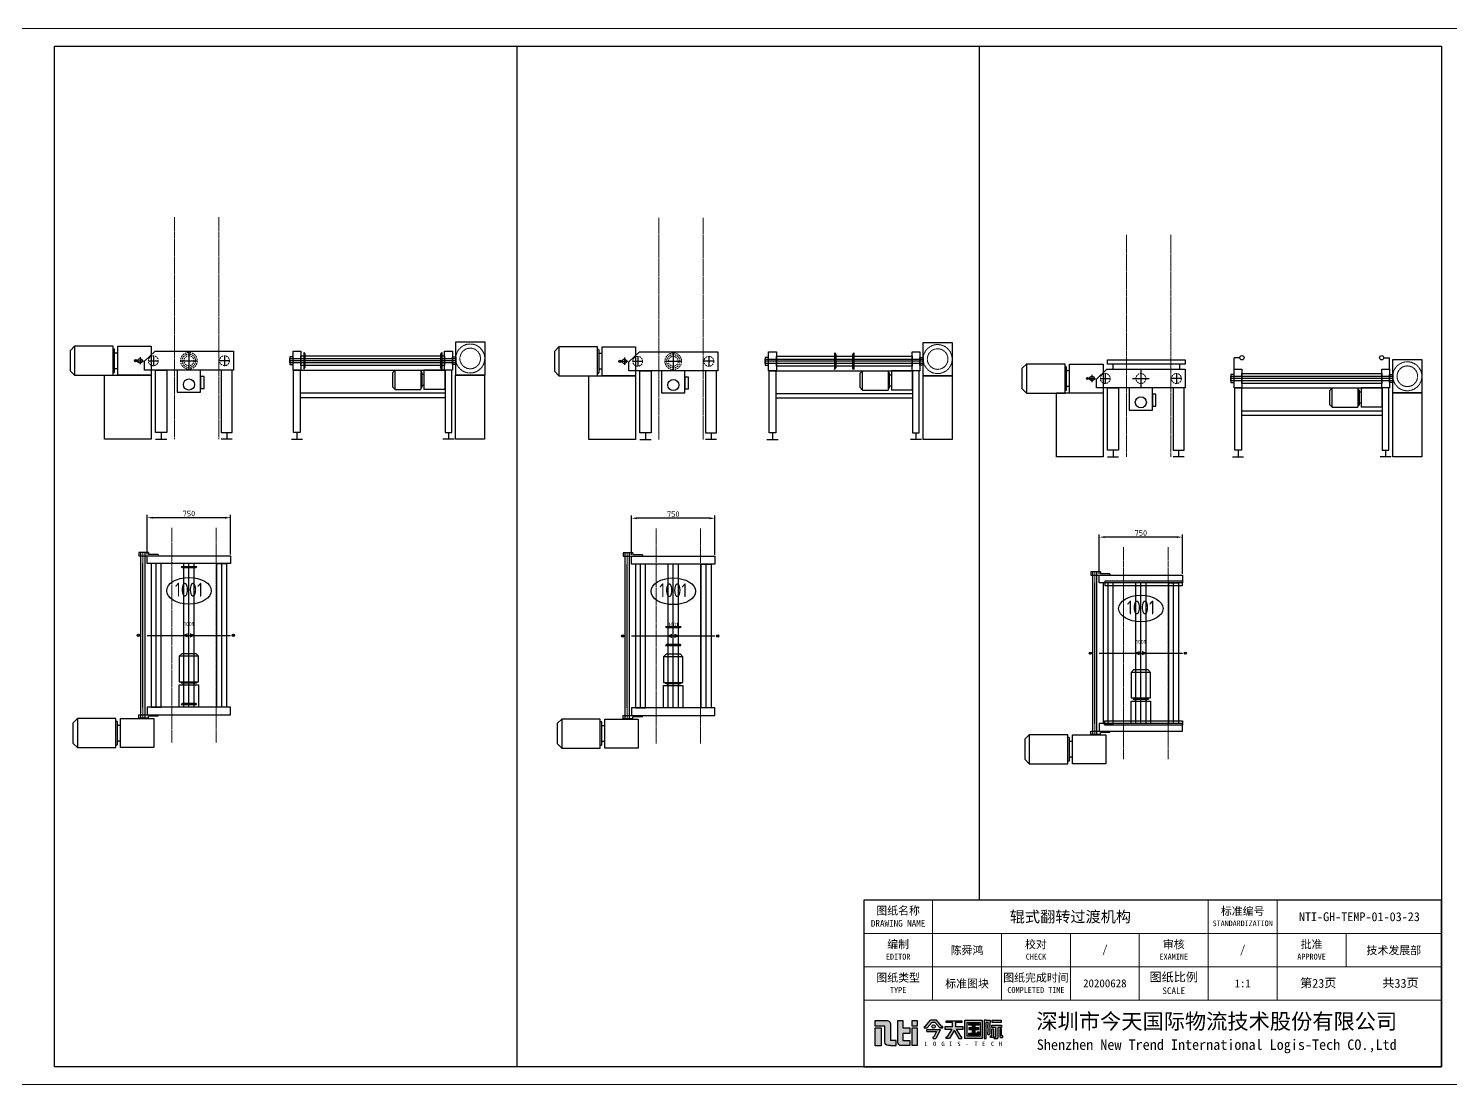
# Model space of a CAD drawing. Header units: millimetres. Extents: x 13310 to 204601, y -25828 to 2684.
# Drawn here: x 124526 to 137321, y -16324 to -6820 of the extents above; entities that cross this region are included whole.
import ezdxf
from ezdxf.enums import TextEntityAlignment as Align

# ---------------------------------------------------------------- set-up
doc = ezdxf.new("R2010")
doc.units = ezdxf.units.MM
for name, pattern in [('CENTER', [2, 1.25, -0.25, 0.25, -0.25]), ('DASHED', [0.75, 0.5, -0.25]), ('DASHED2', [9.525, 6.35, -3.175])]:
    doc.linetypes.add(name, pattern=pattern)
for name, color, linetype, lineweight in [('NTI-中心线层', 1, 'CENTER', 5), ('NTI-标注层', 3, 'Continuous', 9), ('NTI-细实线', 7, 'Continuous', 9), ('NTI-虚线层', 5, 'DASHED2', 9)]:
    doc.layers.add(name, color=color, linetype=linetype, lineweight=lineweight)
for name, color, linetype in [('NTI-功率', 6, 'Continuous'), ('NTI-粗实线', 7, 'Continuous'), ('NTI-编号层', 6, 'Continuous')]:
    doc.layers.add(name, color=color, linetype=linetype)
doc.layers.add('NTI-输送设备', color=7, linetype='Continuous', plot=False)
doc.styles.add('NTI标准图块应用文字样式', font='gbenor.shx', dxfattribs={"height": 3.5})
doc.styles.get("Standard").update_dxf_attribs({"font": 'gbenor.shx'})
doc.styles.add('标题栏', font='')
doc.styles.get('标题栏').set_extended_font_data('SimSun')
doc.dimstyles.new('ISO-25', dxfattribs={"dimtxt": 2.5, "dimasz": 2.5, "dimexe": 1.25, "dimexo": 0.625, "dimtad": 1, "dimtxsty": 'Standard', "dimcen": 2.5, "dimadec": 0, "dimazin": 0, "dimtfac": 1, "dimtmove": 0, "dimatfit": 3, "dimfxl": 1, "dimarcsym": 0})

# ---------------------------------------------------------------- blocks, each defined once
blk = doc.blocks.new('电机')
at = {"layer": 'NTI-输送设备', "color": 2}
blk.add_lwpolyline([(87, -200.5), (87, 0), (-87, 0), (-87, -200.5)], close=True, dxfattribs=at)
blk.add_lwpolyline([(-87, -459.1), (-61.8, -484.3), (61.8, -484.3), (87, -459.1), (-87, -459.1), (-87, -228.34), (87, -228.34), (87, -459.1)], dxfattribs=at)
for points in [[(-70.2, -228.34), (-70.2, -222.34, -0.4142136), (-66.6, -218.74), (66.6, -218.74, -0.4142136), (70.2, -222.34), (70.2, -228.34)], [(-48, -200.74), (-48, -215.14, -0.4142136), (-51.6, -218.74)], [(51.6, -218.74, -0.4142136), (48, -215.14), (48, -200.74)]]:
    blk.add_lwpolyline(points, format="xyb", dxfattribs=at)
blk = doc.blocks.new('*U195')
at = {"layer": 'NTI-虚线层'}
for p, q in [((-130, 0), (-130, 2000)), ((270, 0), (270, 2000))]:
    blk.add_line(p, q, dxfattribs=at)
at = {"layer": 'NTI-输送设备', "color": 1, "ltscale": 20}
for p, q in [((0, 780), (0, 631)), ((-472, 705), (-408, 705)), ((-440, 738), (-440, 673)), ((-364, 705), (-276, 705)), ((-320, 750), (-320, 661)), ((-75, 705), (75, 705)), ((364, 705), (276, 705)), ((320, 750), (320, 661))]:
    blk.add_line(p, q, dxfattribs=at)
at = {"layer": 'NTI-输送设备', "color": 5}
for p, q in [((-487, 698), (-473, 713)), ((-487, 713), (-473, 698))]:
    blk.add_line(p, q, dxfattribs=at)
at = {"layer": 'NTI-输送设备'}
for p, q in [((-300, 0), (-200, 0)), ((-250, 60), (-250, 0)), ((390, 0), (290, 0)), ((340, 60), (340, 0))]:
    blk.add_line(p, q, dxfattribs=at)
for points in [[(-400, 700), (-305, 790), (400, 790), (400, 620), (-400, 620)], [(-760, 575), (-340, 575), (-340, 0), (-760, 0)], [(-300, 620), (-200, 620), (-200, 60), (-300, 60)], [(390, 620), (290, 620), (290, 60), (390, 60)]]:
    blk.add_lwpolyline(points, close=True, dxfattribs=at)
at = {"layer": 'NTI-输送设备', "color": 2}
for points in [[(105, 620), (-105, 620), (-105, 421), (105, 421)], [(105, 456), (136, 456), (136, 563), (105, 563)]]:
    blk.add_lwpolyline(points, close=True, dxfattribs=at)
at = {"layer": 'NTI-输送设备', "linetype": 'DASHED', "lineweight": 9, "ltscale": 30}
for centre, radius in [((0, 705), 75), ((-320, 705), 44.5), ((0, 705), 60), ((0, 705), 44.5), ((320, 705), 44.5)]:
    blk.add_circle(centre, radius, dxfattribs=at)
at = {"layer": 'NTI-输送设备', "color": 5}
blk.add_circle((-480, 705), 10, dxfattribs=at)
at = {"layer": 'NTI-输送设备'}
blk.add_circle((-440, 705), 20, dxfattribs=at)
at = {"layer": 'NTI-输送设备', "color": 2}
blk.add_circle((0, 491), 50, dxfattribs=at)
at = {"layer": 'NTI-输送设备', "xscale": -1.5, "yscale": 1.5, "zscale": 1.5, "rotation": 270}
blk.add_blockref('电机', (-340, 705), dxfattribs=at)
blk = doc.blocks.new('*U197')
for points in [[(-716.5, 740.5), (-746.5, 740.5), (-746.5, 670.5), (-716.5, 670.5)], [(-746.5, 685.5), (-746.5, 725.5), (746.5, 725.5), (746.5, 685.5)], [(716.5, 740.5), (746.5, 740.5), (746.5, 670.5), (716.5, 670.5)], [(745.5, 575), (1006.5, 575), (1006.5, 0), (745.5, 0)]]:
    blk.add_lwpolyline(points, close=True)
at = {"layer": 'NTI-虚线层', "color": 2}
for radius in [130.5, 92.7]:
    blk.add_circle((877, 725.375), radius, dxfattribs=at)
at = {"layer": 'NTI-输送设备'}
for p, q in [((-621, 780.5), (-621, 630.5)), ((-621, 780.5), (-610, 765.5)), ((621, 780.5), (610, 765.5)), ((621, 780.5), (621, 630.5)), ((-621, 630.5), (-610, 645.5)), ((-610, 765.5), (-610, 645.5)), ((610, 765.5), (610, 645.5)), ((621, 630.5), (610, 645.5)), ((-651.5, 620.5), (651.5, 620.5)), ((-651.5, 415), (651.5, 415)), ((-651.5, 375), (651.5, 375)), ((-731.5, 0), (-631.5, 0)), ((-681.5, 60), (-681.5, 0)), ((731.5, 0), (631.5, 0)), ((681.5, 60), (681.5, 0))]:
    blk.add_line(p, q, dxfattribs=at)
at = {"layer": 'NTI-输送设备', "color": 1}
blk.add_line((746.5, 705.5), (-746.5, 705.5), dxfattribs=at)
at = {"layer": 'NTI-输送设备', "color": 2}
for p, q in [((201.9, 620.5), (176.7, 595.3)), ((176.7, 595.3), (176.7, 471.7)), ((201.9, 446.5), (201.9, 620.5)), ((201.9, 620.5), (432.66, 620.5)), ((432.66, 620.5), (432.66, 446.5)), ((438.66, 603.7), (432.66, 603.7)), ((442.26, 600.1), (442.26, 466.9)), ((460.26, 581.5), (445.86, 581.5)), ((460.5, 620.5), (460.5, 446.5)), ((651.5, 620.5), (460.5, 620.5)), ((651.5, 446.5), (651.5, 620.5)), ((176.7, 471.7), (201.9, 446.5)), ((201.9, 446.5), (432.66, 446.5)), ((432.66, 463.3), (438.66, 463.3)), ((445.86, 485.5), (460.26, 485.5)), ((651.5, 446.5), (460.5, 446.5))]:
    blk.add_line(p, q, dxfattribs=at)
at = {"layer": 'NTI-输送设备'}
for points in [[(-646.5, 790.5), (-646.5, 620.5), (-716.5, 620.5), (-716.5, 790.5)], [(716.5, 790.5), (716.5, 620.5), (646.5, 620.5), (646.5, 790.5)], [(-711.5, 620.5), (-651.5, 620.5), (-651.5, 60), (-711.5, 60)], [(711.5, 620.5), (651.5, 620.5), (651.5, 60), (711.5, 60)]]:
    blk.add_lwpolyline(points, close=True, dxfattribs=at)
at = {"layer": 'NTI-输送设备', "color": 2}
blk.add_lwpolyline([(1007.5, 875.75), (1007.5, 575), (746.5, 575), (746.5, 875.75)], close=True, dxfattribs=at)
at = {"layer": 'NTI-输送设备'}
for points in [[(-621, 661), (-646.5, 661), (-646.5, 750), (-621, 750)], [(-610, 750), (610, 750)], [(610, 661), (-610, 661)], [(621, 750), (646.5, 750), (646.5, 661), (621, 661)]]:
    blk.add_lwpolyline(points, dxfattribs=at)
at = {"layer": 'NTI-输送设备', "color": 2}
for centre, start, end in [((438.66, 600.1), 0, 90), ((445.86, 585.1), 180, 270), ((438.66, 466.9), 270, 0), ((445.86, 481.9), 90, 180)]:
    blk.add_arc(centre, 3.6, start, end, dxfattribs=at)
blk = doc.blocks.new('*U199')
at = {"layer": 'NTI-虚线层'}
for p, q in [((-130, 0), (-130, 2000)), ((270, 0), (270, 2000))]:
    blk.add_line(p, q, dxfattribs=at)
at = {"layer": 'NTI-输送设备', "color": 1, "ltscale": 20}
for p, q in [((0, 780), (0, 631)), ((-472, 705), (-408, 705)), ((-440, 738), (-440, 673)), ((-364, 705), (-276, 705)), ((-320, 750), (-320, 661)), ((-75, 705), (75, 705)), ((364, 705), (276, 705)), ((320, 750), (320, 661))]:
    blk.add_line(p, q, dxfattribs=at)
at = {"layer": 'NTI-输送设备', "color": 5}
for p, q in [((-487, 698), (-473, 713)), ((-487, 713), (-473, 698))]:
    blk.add_line(p, q, dxfattribs=at)
at = {"layer": 'NTI-输送设备'}
for p, q in [((-300, 0), (-200, 0)), ((-250, 60), (-250, 0)), ((390, 0), (290, 0)), ((340, 60), (340, 0))]:
    blk.add_line(p, q, dxfattribs=at)
for points in [[(-400, 700), (-305, 790), (400, 790), (400, 620), (-400, 620)], [(-760, 575), (-340, 575), (-340, 0), (-760, 0)], [(-300, 620), (-200, 620), (-200, 60), (-300, 60)], [(390, 620), (290, 620), (290, 60), (390, 60)]]:
    blk.add_lwpolyline(points, close=True, dxfattribs=at)
at = {"layer": 'NTI-输送设备', "color": 2}
for points in [[(105, 620), (-105, 620), (-105, 421), (105, 421)], [(105, 456), (136, 456), (136, 563), (105, 563)]]:
    blk.add_lwpolyline(points, close=True, dxfattribs=at)
at = {"layer": 'NTI-输送设备', "linetype": 'DASHED', "lineweight": 9, "ltscale": 30}
for centre, radius in [((0, 705), 75), ((-320, 705), 44.5), ((0, 705), 60), ((0, 705), 44.5), ((320, 705), 44.5)]:
    blk.add_circle(centre, radius, dxfattribs=at)
at = {"layer": 'NTI-输送设备', "color": 5}
blk.add_circle((-480, 705), 10, dxfattribs=at)
at = {"layer": 'NTI-输送设备'}
blk.add_circle((-440, 705), 20, dxfattribs=at)
at = {"layer": 'NTI-输送设备', "color": 2}
blk.add_circle((0, 491), 50, dxfattribs=at)
at = {"layer": 'NTI-输送设备', "xscale": -1.5, "yscale": 1.5, "zscale": 1.5, "rotation": 270}
blk.add_blockref('电机', (-340, 705), dxfattribs=at)
blk = doc.blocks.new('*U201')
for points in [[(-680, 740.5), (-710, 740.5), (-710, 670.5), (-680, 670.5)], [(-710, 685.5), (-710, 725.5), (710, 725.5), (710, 685.5)], [(680, 740.5), (710, 740.5), (710, 670.5), (680, 670.5)], [(709, 575), (970, 575), (970, 0), (709, 0)]]:
    blk.add_lwpolyline(points, close=True)
at = {"layer": 'NTI-虚线层', "color": 2}
for radius in [130.5, 92.7]:
    blk.add_circle((840.5, 725.375), radius, dxfattribs=at)
at = {"layer": 'NTI-输送设备'}
for p, q in [((-86, 780.5), (-86, 630.5)), ((-86, 780.5), (-75, 765.5)), ((86, 780.5), (75, 765.5)), ((86, 780.5), (86, 630.5)), ((-86, 630.5), (-75, 645.5)), ((-75, 765.5), (-75, 645.5)), ((75, 765.5), (75, 645.5)), ((86, 630.5), (75, 645.5)), ((-615, 620.5), (615, 620.5)), ((-615, 415), (615, 415)), ((-615, 375), (615, 375)), ((-695, 0), (-595, 0)), ((-645, 60), (-645, 0)), ((695, 0), (595, 0)), ((645, 60), (645, 0))]:
    blk.add_line(p, q, dxfattribs=at)
at = {"layer": 'NTI-输送设备', "color": 1}
blk.add_line((710, 705.5), (-710, 705.5), dxfattribs=at)
at = {"layer": 'NTI-输送设备', "color": 2}
for p, q in [((165.4, 620.5), (140.2, 595.3)), ((140.2, 595.3), (140.2, 471.7)), ((165.4, 446.5), (165.4, 620.5)), ((165.4, 620.5), (396.16, 620.5)), ((396.16, 620.5), (396.16, 446.5)), ((402.16, 603.7), (396.16, 603.7)), ((405.76, 600.1), (405.76, 466.9)), ((423.76, 581.5), (409.36, 581.5)), ((424, 620.5), (424, 446.5)), ((615, 620.5), (424, 620.5)), ((615, 446.5), (615, 620.5)), ((140.2, 471.7), (165.4, 446.5)), ((165.4, 446.5), (396.16, 446.5)), ((396.16, 463.3), (402.16, 463.3)), ((409.36, 485.5), (423.76, 485.5)), ((615, 446.5), (424, 446.5))]:
    blk.add_line(p, q, dxfattribs=at)
at = {"layer": 'NTI-输送设备'}
for points in [[(-610, 790.5), (-610, 620.5), (-680, 620.5), (-680, 790.5)], [(680, 790.5), (680, 620.5), (610, 620.5), (610, 790.5)], [(-675, 620.5), (-615, 620.5), (-615, 60), (-675, 60)], [(675, 620.5), (615, 620.5), (615, 60), (675, 60)]]:
    blk.add_lwpolyline(points, close=True, dxfattribs=at)
at = {"layer": 'NTI-输送设备', "color": 2}
blk.add_lwpolyline([(971, 875.75), (971, 575), (710, 575), (710, 875.75)], close=True, dxfattribs=at)
at = {"layer": 'NTI-输送设备'}
for points in [[(-86, 661), (-610, 661), (-610, 750), (-86, 750)], [(-75, 750), (75, 750)], [(75, 661), (-75, 661)], [(86, 750), (610, 750), (610, 661), (86, 661)]]:
    blk.add_lwpolyline(points, dxfattribs=at)
at = {"layer": 'NTI-输送设备', "color": 2}
for centre, start, end in [((402.16, 600.1), 0, 90), ((409.36, 585.1), 180, 270), ((402.16, 466.9), 270, 0), ((409.36, 481.9), 90, 180)]:
    blk.add_arc(centre, 3.6, start, end, dxfattribs=at)
blk = doc.blocks.new('图块标准图框标题栏')
h = blk.add_hatch(color=1)
h.dxf.hatch_style = 1
h.paths.add_polyline_path([(-126.08, 8.76), (-127.42, 8.76), (-127.42, 4.73), (-126.08, 4.73)])
h.paths.add_polyline_path([(-124, 9.62, 0.414214), (-124.75, 10.37), (-125.22, 10.37), (-127.41, 10.37), (-127.41, 9.11), (-125.22, 9.11), (-125.22, 5.54, 0.414214), (-124.47, 4.79), (-124, 4.79), (-122.69, 4.79), (-122.69, 5.9), (-124, 5.9)])
h.paths.add_polyline_path([(-121.17, 8.75), (-121.17, 10.37), (-122.3, 10.37), (-122.3, 5.5, 0.414214), (-121.55, 4.75), (-121.17, 4.75), (-119.6, 4.75), (-119.6, 5.89), (-121.17, 5.89), (-121.17, 7.51), (-119.6, 7.51), (-119.6, 8.75)])
h.paths.add_polyline_path([(-117.97, 8.75), (-119.09, 8.75), (-119.09, 4.75), (-117.97, 4.75)])
h.paths.add_polyline_path([(-117.97, 10.37), (-119.09, 10.37), (-119.09, 9.13), (-117.97, 9.13)])
h = blk.add_hatch(color=256)
h.dxf.hatch_style = 1
h.paths.add_polyline_path([(-113.64, 10.45), (-114.96, 10.45), (-116.14, 9.05), (-116.4, 9.05), (-116.4, 8.75), (-115.7, 8.75), (-114.6, 10.05), (-114, 10.05), (-112.9, 8.75), (-112.2, 8.75), (-112.2, 9.05), (-112.45, 9.05)])
h.paths.add_polyline_path([(-113.88, 9.05, 1), (-114.66, 9.05, 1)])
h.paths.add_polyline_path([(-112.8, 8.25), (-112.8, 8.35), (-115.8, 8.35), (-115.8, 7.95), (-113.6, 7.95), (-114.2, 6.75), (-114.4, 6.75), (-114.4, 6.35), (-113.75, 6.35)])
h.paths.add_polyline_path([(-107.63, 8.95), (-109.33, 8.95), (-109.33, 9.95), (-107.93, 9.95), (-107.93, 10.35), (-111.43, 10.35), (-111.43, 9.95), (-110.03, 9.95), (-110.03, 8.95), (-111.73, 8.95), (-111.73, 8.45), (-110.19, 8.45), (-111.19, 6.75), (-111.43, 6.75), (-111.43, 6.35), (-110.73, 6.35), (-109.68, 8.14), (-108.63, 6.35), (-107.93, 6.35), (-107.93, 6.75), (-108.16, 6.75), (-109.16, 8.45), (-107.63, 8.45)])
h.paths.add_polyline_path([(-103.33, 10.45), (-107.23, 10.45), (-107.23, 6.35), (-103.33, 6.35)])
h.paths.add_polyline_path([(-106.73, 9.95), (-103.83, 9.95), (-103.83, 6.85), (-106.73, 6.85)], flags=16)
h.paths.add_polyline_path([(-106.33, 8.75), (-105.53, 8.75), (-105.53, 9.35), (-106.33, 9.35), (-106.33, 9.65), (-104.13, 9.65), (-104.13, 9.35), (-105.03, 9.35), (-105.03, 8.75), (-104.13, 8.75), (-104.13, 8.35), (-105.03, 8.35), (-105.03, 7.55), (-104.43, 7.55), (-104.43, 7.85), (-104.13, 7.85), (-104.13, 7.55), (-104.13, 7.15), (-106.33, 7.15), (-106.33, 7.55), (-105.53, 7.55), (-105.53, 8.35), (-106.33, 8.35)], flags=0)
h.paths.add_polyline_path([(-101.57, 8.95), (-101.67, 9.05), (-101.67, 9.15), (-101.57, 9.25), (-101.57, 9.95), (-101.57, 10.45), (-102.47, 10.45), (-102.87, 10.45), (-102.87, 6.35), (-102.47, 6.35), (-102.47, 9.95), (-101.97, 9.95), (-101.97, 9.45), (-102.07, 9.45), (-102.07, 8.75), (-101.97, 8.65), (-101.97, 7.85), (-102.07, 7.75), (-102.07, 7.25), (-101.97, 7.25), (-101.82, 7.25, 0.414214), (-101.57, 7.5)])
h.paths.add_polyline_path([(-98.97, 9.35), (-101.17, 9.35), (-101.17, 8.85), (-100.37, 8.85), (-100.37, 6.65), (-100.67, 6.65), (-100.67, 6.35), (-100.37, 6.35), (-100.07, 6.35), (-100.02, 6.35, 0.414214), (-99.77, 6.6), (-99.77, 8.85), (-98.97, 8.85)])
h.paths.add_polyline_path([(-99.07, 10.45), (-101.07, 10.45), (-101.07, 9.95), (-99.07, 9.95)])
h.paths.add_polyline_path([(-100.77, 8.55), (-101.17, 8.55), (-101.17, 6.95), (-101.47, 6.95), (-101.47, 6.55), (-101.17, 6.55), (-101.02, 6.55, 0.414214), (-100.77, 6.8)])
h.paths.add_polyline_path([(-98.97, 8.55), (-99.37, 8.55), (-99.37, 6.8, 0.414214), (-99.12, 6.55), (-98.97, 6.55), (-98.67, 6.55), (-98.67, 6.95), (-98.97, 6.95)])
h = blk.add_hatch(color=256)
h.dxf.hatch_style = 1
h.paths.add_polyline_path([(-105.03, 8.75), (-105.03, 9.35), (-104.13, 9.35), (-104.13, 9.65), (-106.33, 9.65), (-106.33, 9.35), (-105.53, 9.35), (-105.53, 8.75), (-106.33, 8.75), (-106.33, 8.35), (-105.53, 8.35), (-105.53, 7.55), (-106.33, 7.55), (-106.33, 7.15), (-104.13, 7.15), (-104.13, 7.55), (-104.13, 7.85), (-104.43, 7.85), (-104.43, 7.55), (-105.03, 7.55), (-105.03, 8.35), (-104.13, 8.35), (-104.13, 8.75)])
for p, q in [((-116.14, 9.05), (-114.96, 10.45)), ((-115.7, 8.75), (-114.6, 10.05)), ((-113.64, 10.45), (-114.96, 10.45)), ((-114.6, 10.05), (-114, 10.05)), ((-114.6, 10.05), (-114, 10.05)), ((-114, 10.05), (-112.9, 8.75)), ((-112.9, 8.75), (-114, 10.05)), ((-112.45, 9.05), (-113.64, 10.45)), ((-116.4, 9.05), (-116.4, 8.75)), ((-116.4, 9.05), (-116.14, 9.05)), ((-116.4, 8.75), (-115.7, 8.75)), ((-115.8, 7.95), (-113.6, 7.95)), ((-114.4, 6.35), (-114.4, 6.75)), ((-114.4, 6.75), (-114.2, 6.75)), ((-113.6, 7.95), (-114.2, 6.75)), ((-112.8, 8.25), (-113.75, 6.35)), ((-112.9, 8.75), (-112.2, 8.75)), ((-112.2, 8.75), (-112.9, 8.75)), ((-112.2, 9.05), (-112.45, 9.05)), ((-112.2, 8.75), (-112.2, 9.05)), ((-111.43, 6.75), (-111.19, 6.75)), ((-111.43, 6.35), (-111.43, 6.75)), ((-110.19, 8.45), (-111.19, 6.75)), ((-109.68, 8.14), (-110.73, 6.35)), ((-109.68, 8.14), (-108.63, 6.35)), ((-109.16, 8.45), (-108.16, 6.75)), ((-107.93, 6.75), (-108.16, 6.75)), ((-107.93, 6.35), (-107.93, 6.75)), ((-102.07, 7.25), (-101.97, 7.25)), ((-101.57, 9.25), (-101.67, 9.15)), ((-101.67, 9.15), (-101.67, 9.05)), ((-101.57, 8.95), (-101.67, 9.05)), ((-110.73, 6.35), (-111.43, 6.35)), ((-108.63, 6.35), (-107.93, 6.35))]:
    blk.add_line(p, q)
at = {"color": 7, "linetype": 'Continuous'}
for p, q in [((-115.8, 7.95), (-115.8, 8.35)), ((-115.8, 8.35), (-112.8, 8.35)), ((-112.8, 8.35), (-112.8, 8.25)), ((-99.77, 6.6), (-99.77, 8.65))]:
    blk.add_line(p, q, dxfattribs=at)
at = {"color": 1}
for points in [[(-125.22, 9.11), (-127.41, 9.11), (-127.41, 10.37), (-125.22, 10.37)], [(-121.17, 8.75), (-119.6, 8.75), (-119.6, 7.51), (-121.17, 7.51)], [(-121.17, 7.51), (-121.17, 5.89)], [(-124, 4.79), (-122.69, 4.79), (-122.69, 5.9), (-124, 5.9)], [(-121.17, 5.89), (-119.6, 5.89), (-119.6, 4.75), (-121.17, 4.75)]]:
    blk.add_lwpolyline(points, dxfattribs=at)
for points in [[(-125.22, 10.37), (-124.75, 10.37, -0.414214), (-124, 9.62), (-124, 5.9)], [(-121.17, 4.75), (-121.55, 4.75, -0.414214), (-122.3, 5.5), (-122.3, 10.37), (-121.17, 10.37), (-121.17, 8.75)], [(-124, 4.79), (-124.47, 4.79, -0.414214), (-125.22, 5.54), (-125.22, 9.11)]]:
    blk.add_lwpolyline(points, format="xyb", dxfattribs=at)
for points in [[(-119.09, 10.37), (-117.97, 10.37), (-117.97, 9.13), (-119.09, 9.13)], [(-127.42, 8.76), (-126.08, 8.76), (-126.08, 4.73), (-127.42, 4.73)], [(-119.09, 8.75), (-117.97, 8.75), (-117.97, 4.75), (-119.09, 4.75)]]:
    blk.add_lwpolyline(points, close=True, dxfattribs=at)
for points in [[(-110.03, 9.95), (-111.43, 9.95), (-111.43, 10.35), (-107.93, 10.35), (-107.93, 9.95), (-109.33, 9.95)], [(-110.03, 8.95), (-110.03, 9.95)], [(-109.33, 9.95), (-109.33, 8.95)], [(-105.53, 9.35), (-106.33, 9.35), (-106.33, 9.65), (-104.13, 9.65), (-104.13, 9.35), (-105.03, 9.35)], [(-102.47, 10.45), (-102.87, 10.45), (-102.87, 6.35), (-102.47, 6.35), (-102.47, 9.95)], [(-102.47, 10.45), (-101.57, 10.45), (-101.57, 9.95)], [(-101.97, 9.95), (-102.47, 9.95)], [(-101.57, 9.25), (-101.57, 9.95)], [(-110.03, 8.95), (-111.73, 8.95), (-111.73, 8.45), (-110.19, 8.45)], [(-109.16, 8.45), (-107.63, 8.45), (-107.63, 8.95), (-109.33, 8.95)], [(-105.53, 8.75), (-106.33, 8.75), (-106.33, 8.35), (-105.53, 8.35)], [(-104.13, 7.55), (-104.13, 7.15), (-106.33, 7.15), (-106.33, 7.55), (-105.53, 7.55)], [(-105.53, 8.75), (-105.53, 9.35)], [(-105.53, 7.55), (-105.53, 8.35)], [(-105.03, 9.35), (-105.03, 8.75)], [(-105.03, 8.35), (-104.13, 8.35), (-104.13, 8.75), (-105.03, 8.75)], [(-105.03, 8.35), (-105.03, 7.55)], [(-105.03, 7.55), (-104.43, 7.55)], [(-104.43, 7.55), (-104.43, 7.85), (-104.13, 7.85), (-104.13, 7.55)], [(-101.17, 6.55), (-101.47, 6.55), (-101.47, 6.95), (-101.17, 6.95)], [(-100.37, 8.85), (-101.17, 8.85), (-101.17, 9.35), (-98.97, 9.35), (-98.97, 8.85), (-99.77, 8.85)], [(-100.37, 6.35), (-100.67, 6.35), (-100.67, 6.65), (-100.37, 6.65)], [(-100.37, 8.85), (-100.37, 6.65)], [(-98.97, 6.55), (-98.67, 6.55), (-98.67, 6.95), (-98.97, 6.95)]]:
    blk.add_lwpolyline(points)
for points in [[(-107.23, 10.45), (-103.33, 10.45), (-103.33, 6.35), (-107.23, 6.35)], [(-106.73, 9.95), (-103.83, 9.95), (-103.83, 6.85), (-106.73, 6.85)], [(-101.07, 10.45), (-99.07, 10.45), (-99.07, 9.95), (-101.07, 9.95)]]:
    blk.add_lwpolyline(points, close=True)
at = {"color": 7, "linetype": 'Continuous'}
for points in [[(-104.13, 9.55), (-104.13, 9.65), (-106.33, 9.65)], [(-102.07, 7.25), (-102.07, 7.75), (-101.97, 7.85), (-101.97, 8.65), (-102.07, 8.75), (-102.07, 9.45), (-101.97, 9.45), (-101.97, 9.95)], [(-100.67, 6.35), (-100.67, 6.55)], [(-114.4, 6.35), (-113.75, 6.35)], [(-100.67, 6.35), (-100.07, 6.35)], [(-100.02, 6.35), (-100.07, 6.35)]]:
    blk.add_lwpolyline(points, dxfattribs=at)
for points in [[(-101.97, 7.25), (-101.82, 7.25, 0.414214), (-101.57, 7.5), (-101.57, 8.95)], [(-101.17, 6.95), (-101.17, 8.55), (-100.77, 8.55), (-100.77, 6.8, -0.414214), (-101.02, 6.55), (-101.17, 6.55)], [(-100.37, 6.35), (-100.02, 6.35, 0.414214), (-99.77, 6.6), (-99.77, 8.85)], [(-98.97, 6.95), (-98.97, 8.55), (-99.37, 8.55), (-99.37, 6.8, 0.414214), (-99.12, 6.55), (-98.97, 6.55)]]:
    blk.add_lwpolyline(points, format="xyb")
blk.add_circle((-114.27, 9.05), 0.388, dxfattribs=at)
at = {"layer": 'NTI-粗实线'}
blk.add_lwpolyline([(-130, 0), (0, 0), (0, 37.5), (-130, 37.5)], close=True, dxfattribs=at)
at = {"layer": 'NTI-细实线'}
for p, q in [((-114.5, 37.5), (-114.5, 15)), ((-52.5, 22.5), (-52.5, 37.5)), ((-37, 22.5), (-37, 37.5)), ((0, 30), (-130, 30)), ((-99, 30), (-99, 15)), ((-83.5, 30), (-83.5, 15)), ((-68, 30), (-68, 15)), ((-21.5, 30), (-21.5, 22.5)), ((0, 22.5), (-130, 22.5)), ((-52.5, 22.5), (-52.5, 15)), ((-37, 22.5), (-37, 15)), ((0, 15), (-130, 15))]:
    blk.add_line(p, q, dxfattribs=at)
at = {"style": '标题栏'}
blk.add_attdef('图纸名称', text='', height=2.5, dxfattribs=at).set_placement((-83.5, 33.75), align=Align.MIDDLE_CENTER)
for tag, height, p in [('标准编号', 2, (-18.5, 33.75)), ('编制人员', 1.8, (-106.75, 26.25)), ('校对人员', 1.8, (-75.75, 26.25)), ('审核人员', 1.8, (-44.75, 26.25)), ('批准', 1.8, (-10.75, 26.25)), ('图纸类型', 1.8, (-106.75, 18.75)), ('图纸完成时间', 1.8, (-75.75, 18.75)), ('图纸比例', 1.8, (-44.75, 18.75)), ('N', 2, (-27.75, 18.75)), ('N', 2, (-9.25, 18.75))]:
    blk.add_attdef(tag, text='', height=height, dxfattribs=at).set_placement(p, align=Align.MIDDLE)
at = {"layer": 'NTI-细实线', "color": 7, "style": '标题栏'}
for s, p in [('L', (-116.36, 4.64)), ('O', (-114.42, 4.64)), ('G', (-112.54, 4.64)), ('I', (-110.82, 4.64)), ('S', (-108.97, 4.64)), ('-', (-107.13, 4.64)), ('T', (-105.13, 4.64)), ('E', (-103.36, 4.64)), ('C', (-101.38, 4.64)), ('H', (-99.62, 4.64))]:
    blk.add_text(s, height=1, dxfattribs=at).set_placement(p)
at = {"layer": 'NTI-细实线', "attachment_point": 5, "style": '标题栏'}
for s, insert, char_height, width in [('图纸名称\\P{\\H0.83333x;DRAWING NAME}', (-122.25, 33.75), 1.8, 15.1979), ('标准编号\\P{\\H0.7x;STANDARDIZATION}', (-44.75, 33.75), 1.8, 15.1979), ('编制\\P{\\H0.75x;EDITOR}', (-122.25, 26.25), 1.8, 14.4665), ('校对\\P{\\H0.75x;CHECK}', (-91.25, 26.25), 1.8, 14.4665), ('审核\\P{\\H0.75x;EXAMINE}', (-60.25, 26.25), 1.8, 14.4665), ('批准\\P{\\H0.75x;APPROVE}', (-29.25, 26.25), 1.8, 14.4665), ('图纸类型\\P{\\H0.75x;TYPE}', (-122.25, 18.75), 1.8, 14.4665), ('图纸完成时间\\P{\\H0.75x;COMPLETED TIME}', (-91.25, 18.75), 1.8, 17.2878), ('图纸比例\\P{\\H0.75x;SCALE}', (-60.25, 18.75), 2, 14.4665), ('第  页', (-27.75, 18.75), 2, 24.25), ('共  页', (-9.25, 18.75), 2, 24.25), ('深圳市今天国际物流技术股份有限公司\\P{\\H0.66667x;Shenzhen New Trend International Logis-Tech CO.,Ltd}', (-50.58, 7.5), 3.5, 116.0664)]:
    blk.add_mtext(s, dxfattribs=dict(at, insert=insert, char_height=char_height, width=width))
blk = doc.blocks.new('*U204')
at = {"layer": 'NTI-虚线层'}
for p, q in [((-130, 0), (-130, 2000)), ((270, 0), (270, 2000))]:
    blk.add_line(p, q, dxfattribs=at)
at = {"layer": 'NTI-输送设备'}
for p, q in [((-250, 790), (-250, 835)), ((350, 790), (350, 835)), ((-300, 0), (-200, 0)), ((-250, 60), (-250, 0)), ((390, 0), (290, 0)), ((340, 60), (340, 0))]:
    blk.add_line(p, q, dxfattribs=at)
at = {"layer": 'NTI-输送设备', "color": 1, "ltscale": 20}
for p, q in [((0, 780), (0, 631)), ((-472, 705), (-408, 705)), ((-440, 738), (-440, 673)), ((-364, 705), (-276, 705)), ((-320, 750), (-320, 661)), ((-75, 705), (75, 705)), ((364, 705), (276, 705)), ((320, 750), (320, 661))]:
    blk.add_line(p, q, dxfattribs=at)
at = {"layer": 'NTI-输送设备', "color": 5}
for p, q in [((-487, 698), (-473, 713)), ((-487, 713), (-473, 698))]:
    blk.add_line(p, q, dxfattribs=at)
at = {"layer": 'NTI-输送设备'}
for points in [[(-400, 700), (-305, 790), (400, 790), (400, 620), (-400, 620)], [(-300, 835), (-300, 873), (400, 873), (400, 835)], [(-760, 575), (-340, 575), (-340, 0), (-760, 0)], [(-300, 620), (-200, 620), (-200, 60), (-300, 60)], [(390, 620), (290, 620), (290, 60), (390, 60)]]:
    blk.add_lwpolyline(points, close=True, dxfattribs=at)
at = {"layer": 'NTI-输送设备', "color": 2}
for points in [[(105, 620), (-105, 620), (-105, 421), (105, 421)], [(105, 456), (136, 456), (136, 563), (105, 563)]]:
    blk.add_lwpolyline(points, close=True, dxfattribs=at)
at = {"layer": 'NTI-输送设备', "color": 5}
blk.add_circle((-480, 705), 10, dxfattribs=at)
at = {"layer": 'NTI-输送设备'}
blk.add_circle((-440, 705), 20, dxfattribs=at)
at = {"layer": 'NTI-输送设备', "linetype": 'DASHED', "lineweight": 9, "ltscale": 30}
for centre in [(-320, 705), (0, 705), (320, 705)]:
    blk.add_circle(centre, 44.5, dxfattribs=at)
at = {"layer": 'NTI-输送设备', "color": 2}
blk.add_circle((0, 491), 50, dxfattribs=at)
at = {"layer": 'NTI-输送设备', "xscale": -1.5, "yscale": 1.5, "zscale": 1.5, "rotation": 270}
blk.add_blockref('电机', (-340, 705), dxfattribs=at)
blk = doc.blocks.new('*U205')
for points in [[(-699, 740.5), (-729, 740.5), (-729, 670.5), (-699, 670.5)], [(-729, 685.5), (-729, 725.5), (729, 725.5), (729, 685.5)], [(699, 740.5), (729, 740.5), (729, 670.5), (699, 670.5)], [(728, 575), (989, 575), (989, 0), (728, 0)]]:
    blk.add_lwpolyline(points, close=True)
at = {"layer": 'NTI-虚线层', "color": 2}
for radius in [130.5, 92.7]:
    blk.add_circle((859.5, 725.375), radius, dxfattribs=at)
at = {"layer": 'NTI-输送设备'}
for p, q in [((-648, 892), (-699, 892)), ((-699, 790.5), (-699, 892)), ((648, 892), (699, 892)), ((699, 790.5), (699, 892)), ((-634, 620.5), (634, 620.5)), ((-634, 415), (634, 415)), ((-634, 375), (634, 375)), ((-714, 0), (-614, 0)), ((-664, 60), (-664, 0)), ((714, 0), (614, 0)), ((664, 60), (664, 0))]:
    blk.add_line(p, q, dxfattribs=at)
at = {"layer": 'NTI-输送设备', "color": 1}
blk.add_line((729, 705.5), (-729, 705.5), dxfattribs=at)
at = {"layer": 'NTI-输送设备', "color": 2}
for p, q in [((184.4, 620.5), (159.2, 595.3)), ((159.2, 595.3), (159.2, 471.7)), ((184.4, 446.5), (184.4, 620.5)), ((184.4, 620.5), (415.16, 620.5)), ((415.16, 620.5), (415.16, 446.5)), ((421.16, 603.7), (415.16, 603.7)), ((424.76, 600.1), (424.76, 466.9)), ((442.76, 581.5), (428.36, 581.5)), ((443, 620.5), (443, 446.5)), ((634, 620.5), (443, 620.5)), ((634, 446.5), (634, 620.5)), ((159.2, 471.7), (184.4, 446.5)), ((184.4, 446.5), (415.16, 446.5)), ((415.16, 463.3), (421.16, 463.3)), ((428.36, 485.5), (442.76, 485.5)), ((634, 446.5), (443, 446.5))]:
    blk.add_line(p, q, dxfattribs=at)
at = {"layer": 'NTI-输送设备'}
for points in [[(-629, 790.5), (-629, 620.5), (-699, 620.5), (-699, 790.5)], [(699, 790.5), (699, 620.5), (629, 620.5), (629, 790.5)], [(-694, 620.5), (-634, 620.5), (-634, 60), (-694, 60)], [(694, 620.5), (634, 620.5), (634, 60), (694, 60)]]:
    blk.add_lwpolyline(points, close=True, dxfattribs=at)
at = {"layer": 'NTI-输送设备', "color": 2}
blk.add_lwpolyline([(990, 875.75), (990, 575), (729, 575), (729, 875.75)], close=True, dxfattribs=at)
at = {"layer": 'NTI-输送设备'}
for points in [[(0, 661), (-629, 661), (-629, 750), (0, 750)], [(0, 750), (629, 750), (629, 661), (0, 661)]]:
    blk.add_lwpolyline(points, dxfattribs=at)
for centre in [(-629, 892), (629, 892)]:
    blk.add_circle(centre, 19, dxfattribs=at)
at = {"layer": 'NTI-输送设备', "color": 2}
for centre, start, end in [((421.16, 600.1), 0, 90), ((428.36, 585.1), 180, 270), ((421.16, 466.9), 270, 0), ((428.36, 481.9), 90, 180)]:
    blk.add_arc(centre, 3.6, start, end, dxfattribs=at)
blk = doc.blocks.new('NTI-物流方向示意')
at = {"layer": 'NTI-标注层'}
blk.add_lwpolyline([(0, 0, 0, 80, 0), (-100, 0, 50, 50, 0)], format="xyseb", dxfattribs=at)
blk = doc.blocks.new('方向')
blk.add_blockref('NTI-物流方向示意', (100, 0))
blk = doc.blocks.new('*D354')
at = {"layer": 'Defpoints', "color": 0, "lineweight": -3, "transparency": 16777216}
for p in [(80, 1059), (80, 716), (830, 716)]:
    blk.add_point(p, dxfattribs=at)
at = {"layer": 'NTI-标注层', "color": 0, "lineweight": -2, "transparency": 16777216}
for p, q in [((80, 729), (80, 1084)), ((780, 1059), (130, 1059)), ((830, 729), (830, 1084))]:
    blk.add_line(p, q, dxfattribs=at)
at = {"layer": 'NTI-标注层', "color": 0, "lineweight": -3, "transparency": 16777216}
for points in [[(130, 1067), (130, 1050), (80, 1059)], [(780, 1067), (780, 1050), (830, 1059)]]:
    blk.add_solid(points, dxfattribs=at)
at = {"layer": 'NTI-标注层', "color": 0, "transparency": 16777216, "insert": (455, 1096), "char_height": 50, "attachment_point": 5}
blk.add_mtext('750', dxfattribs=at)
blk = doc.blocks.new('*D379')
at = {"layer": 'Defpoints', "color": 0, "lineweight": -3, "transparency": 16777216}
for p in [(80, 1059), (80, 716), (830, 716)]:
    blk.add_point(p, dxfattribs=at)
at = {"layer": 'NTI-标注层', "color": 0, "lineweight": -2, "transparency": 16777216}
for p, q in [((80, 729), (80, 1084)), ((780, 1059), (130, 1059)), ((830, 729), (830, 1084))]:
    blk.add_line(p, q, dxfattribs=at)
at = {"layer": 'NTI-标注层', "color": 0, "lineweight": -3, "transparency": 16777216}
for points in [[(130, 1067), (130, 1050), (80, 1059)], [(780, 1067), (780, 1050), (830, 1059)]]:
    blk.add_solid(points, dxfattribs=at)
at = {"layer": 'NTI-标注层', "color": 0, "transparency": 16777216, "insert": (455, 1096), "char_height": 50, "attachment_point": 5}
blk.add_mtext('750', dxfattribs=at)
blk = doc.blocks.new('*D356')
at = {"layer": 'Defpoints', "color": 0, "lineweight": -3, "transparency": 16777216}
for p in [(80, 1044), (80, 702), (830, 702)]:
    blk.add_point(p, dxfattribs=at)
at = {"layer": 'NTI-标注层', "color": 0, "lineweight": -2, "transparency": 16777216}
for p, q in [((80, 714), (80, 1069)), ((780, 1044), (130, 1044)), ((830, 714), (830, 1069))]:
    blk.add_line(p, q, dxfattribs=at)
at = {"layer": 'NTI-标注层', "color": 0, "lineweight": -3, "transparency": 16777216}
for points in [[(130, 1052), (130, 1036), (80, 1044)], [(780, 1052), (780, 1036), (830, 1044)]]:
    blk.add_solid(points, dxfattribs=at)
at = {"layer": 'NTI-标注层', "color": 0, "transparency": 16777216, "insert": (455, 1082), "char_height": 50, "attachment_point": 5}
blk.add_mtext('750', dxfattribs=at)
blk = doc.blocks.new('*U353')
at = {"layer": 'NTI-中心线层'}
for p, q in [((40, 712.545), (40, 748.846)), ((40, 748.846), (40, -748.846))]:
    blk.add_line(p, q, dxfattribs=at)
at = {"layer": 'NTI-编号层'}
blk.add_ellipse((455, 401.292), major_axis=(200, 0), ratio=0.6, dxfattribs=at)
at = {"layer": 'NTI-虚线层'}
for p, q in [((300, 967.387), (300, -967.387)), ((700, 967.387), (700, -967.387)), ((20, 716.504), (20, 746.498)), ((60, 716.504), (60, 746.498)), ((20, -716.504), (20, -746.498)), ((60, -716.504), (60, -746.498))]:
    blk.add_line(p, q, dxfattribs=at)
at = {"layer": 'NTI-输送设备'}
for p, q in [((92, 746.498), (5, 746.498)), ((92, 746.498), (5, 746.498)), ((80, 646.5), (80, 716.5)), ((80, 716.5), (830, 716.5)), ((830, 646.5), (80, 646.5)), ((92, 746.498), (92, 728.498)), ((176.999, 728.498), (92, 728.498)), ((176.999, 728.498), (176.999, 716.496)), ((830, 716.5), (830, 646.5)), ((385.086, 621), (524.914, 621)), ((385.086, 621), (397.164, 610)), ((397.164, 610), (513.647, 610)), ((513.647, 610), (524.914, 621)), ((385.363, -621), (397.155, -610)), ((385.363, -621), (524.637, -621)), ((397.155, -610), (513.637, -610)), ((513.637, -610), (524.637, -621)), ((92, -746.498), (5, -746.498)), ((92, -746.498), (5, -746.498)), ((830, -646.5), (80, -646.5)), ((80, -646.5), (80, -716.5)), ((80, -716.5), (830, -716.5)), ((92, -746.498), (92, -728.498)), ((176.999, -728.498), (92, -728.498)), ((176.999, -728.498), (176.999, -716.496)), ((830, -716.5), (830, -646.5))]:
    blk.add_line(p, q, dxfattribs=at)
at = {"layer": 'NTI-输送设备', "color": 1}
for p, q in [((40, -646.5), (40, 646.5)), ((160, -646.5), (160, 646.5)), ((455, -646.5), (455, 646.5)), ((750, -646.5), (750, 646.5)), ((80, 0), (830, 0))]:
    blk.add_line(p, q, dxfattribs=at)
at = {"layer": 'NTI-输送设备', "color": 5}
for p, q in [((-7.071, 7.071), (7.071, -7.071)), ((-7.071, -7.071), (7.071, 7.071)), ((847.929, 7.071), (862.071, -7.071)), ((847.929, -7.071), (862.071, 7.071))]:
    blk.add_line(p, q, dxfattribs=at)
at = {"layer": 'NTI-输送设备'}
for points in [[(5, 746.498), (5, 716.501), (176.999, 716.496)], [(410.5, -646.5), (410.5, 646.5)], [(499.5, 646.5), (499.5, -646.5)], [(5, -746.498), (5, -716.501), (176.999, -716.496)]]:
    blk.add_lwpolyline(points, dxfattribs=at)
for points in [[(20, -746.498), (60, -746.498), (60, 746.498), (20, 746.498)], [(115.5, 646.5), (115.5, -646.5), (204.5, -646.5), (204.5, 646.5)], [(794.5, 646.5), (794.5, -646.5), (705.5, -646.5), (705.5, 646.5)]]:
    blk.add_lwpolyline(points, close=True, dxfattribs=at)
at = {"layer": 'NTI-输送设备', "color": 5}
for centre in [(0, 0), (855, 0)]:
    blk.add_circle(centre, 10, dxfattribs=at)
at = {"layer": 'NTI-输送设备', "yscale": 0.5, "zscale": 0.5}
for p, xscale in [((445, 0), -0.5), ((465, 0), 0.5)]:
    blk.add_blockref('方向', p, dxfattribs=dict(at, xscale=xscale))
at = {"layer": 'NTI-输送设备', "xscale": -1, "rotation": 180}
blk.add_blockref('电机', (455, -646.5), dxfattribs=at)
at = {"layer": 'NTI-输送设备', "xscale": -1.5, "yscale": 1.5, "zscale": 1.5, "rotation": 270}
blk.add_blockref('电机', (140, -879.346), dxfattribs=at)
at = {"layer": 'NTI-功率', "style": 'NTI标准图块应用文字样式'}
blk.add_attdef('005电机功率(KW)', text='', height=35, dxfattribs=at).set_placement((455, 102.11), align=Align.MIDDLE)
at = {"layer": 'NTI-标注层', "style": 'NTI标准图块应用文字样式'}
for tag, flags, p in [('004输送速度(m/min)', 1, (455, 157.527)), ('003输送高度(mm)', 1, (455, 212.943)), ('011备注', 1, (455, 46.693)), ('012设计单位', 3, (455, -64.14))]:
    blk.add_attdef(tag, text='', height=35, dxfattribs=dict(at, flags=flags)).set_placement(p, align=Align.MIDDLE)
for tag, p, flags in [('005额定载荷(kg)', (383.748, -120.702), 1), ('007控制方式', (1617.068, -344.622), 3)]:
    blk.add_attdef(tag, p, '', height=35, dxfattribs=dict(at, flags=flags))
at = {"layer": 'NTI-编号层', "style": 'NTI标准图块应用文字样式'}
blk.add_attdef('000设备编号', text='', height=125, dxfattribs=at).set_placement((455, 410.86), align=Align.MIDDLE)
at = {"layer": 'NTI-标注层'}
dim = blk.add_linear_dim(base=(80, 1058.544), p1=(830, 716.5), p2=(80, 716.499), dimstyle='ISO-25', override={"dimscale": 20, "dimfxl": 2.5}, dxfattribs=at)
dim.commit()
dim.dimension.update_dxf_attribs({"geometry": '*D354', "text_midpoint": (455, 1096.044)})
blk = doc.blocks.new('*U378')
at = {"layer": 'NTI-中心线层'}
for p, q in [((40, 712.545), (40, 748.846)), ((40, 748.846), (40, -748.846))]:
    blk.add_line(p, q, dxfattribs=at)
at = {"layer": 'NTI-编号层'}
blk.add_ellipse((455, 401.292), major_axis=(200, 0), ratio=0.6, dxfattribs=at)
at = {"layer": 'NTI-虚线层'}
for p, q in [((300, 967.387), (300, -967.387)), ((700, 967.387), (700, -967.387)), ((20, 716.504), (20, 746.498)), ((60, 716.504), (60, 746.498)), ((20, -716.504), (20, -746.498)), ((60, -716.504), (60, -746.498))]:
    blk.add_line(p, q, dxfattribs=at)
at = {"layer": 'NTI-输送设备'}
for p, q in [((92, 746.498), (5, 746.498)), ((92, 746.498), (5, 746.498)), ((80, 646.5), (80, 716.5)), ((80, 716.5), (830, 716.5)), ((830, 646.5), (80, 646.5)), ((92, 746.498), (92, 728.498)), ((176.999, 728.498), (92, 728.498)), ((176.999, 728.498), (176.999, 716.496)), ((830, 716.5), (830, 646.5)), ((384.681, 86), (524.508, 86)), ((384.681, 86), (396.759, 75)), ((396.759, 75), (513.241, 75)), ((513.241, 75), (524.508, 86)), ((384.967, -86), (396.759, -75)), ((384.967, -86), (524.241, -86)), ((396.759, -75), (513.241, -75)), ((513.241, -75), (524.241, -86)), ((92, -746.498), (5, -746.498)), ((92, -746.498), (5, -746.498)), ((830, -646.5), (80, -646.5)), ((80, -646.5), (80, -716.5)), ((80, -716.5), (830, -716.5)), ((92, -746.498), (92, -728.498)), ((176.999, -728.498), (92, -728.498)), ((176.999, -728.498), (176.999, -716.496)), ((830, -716.5), (830, -646.5))]:
    blk.add_line(p, q, dxfattribs=at)
at = {"layer": 'NTI-输送设备', "color": 1}
for p, q in [((40, -646.5), (40, 646.5)), ((160, -646.5), (160, 646.5)), ((455, -646.5), (455, 646.5)), ((750, -646.5), (750, 646.5)), ((80, 0), (830, 0))]:
    blk.add_line(p, q, dxfattribs=at)
at = {"layer": 'NTI-输送设备', "color": 5}
for p, q in [((-7.071, 7.071), (7.071, -7.071)), ((-7.071, -7.071), (7.071, 7.071)), ((847.929, 7.071), (862.071, -7.071)), ((847.929, -7.071), (862.071, 7.071))]:
    blk.add_line(p, q, dxfattribs=at)
at = {"layer": 'NTI-输送设备'}
for points in [[(5, 746.498), (5, 716.501), (176.999, 716.496)], [(410.5, -646.5), (410.5, 646.5)], [(499.5, 646.5), (499.5, -646.5)], [(5, -746.498), (5, -716.501), (176.999, -716.496)]]:
    blk.add_lwpolyline(points, dxfattribs=at)
for points in [[(20, -746.498), (60, -746.498), (60, 746.498), (20, 746.498)], [(115.5, 646.5), (115.5, -646.5), (204.5, -646.5), (204.5, 646.5)], [(794.5, 646.5), (794.5, -646.5), (705.5, -646.5), (705.5, 646.5)]]:
    blk.add_lwpolyline(points, close=True, dxfattribs=at)
at = {"layer": 'NTI-输送设备', "color": 5}
for centre in [(0, 0), (855, 0)]:
    blk.add_circle(centre, 10, dxfattribs=at)
at = {"layer": 'NTI-输送设备', "yscale": 0.5, "zscale": 0.5}
for p, xscale in [((445, 0), -0.5), ((465, 0), 0.5)]:
    blk.add_blockref('方向', p, dxfattribs=dict(at, xscale=xscale))
at = {"layer": 'NTI-输送设备', "xscale": -1, "rotation": 180}
blk.add_blockref('电机', (455, -646.5), dxfattribs=at)
at = {"layer": 'NTI-输送设备', "xscale": -1.5, "yscale": 1.5, "zscale": 1.5, "rotation": 270}
blk.add_blockref('电机', (140, -879.346), dxfattribs=at)
at = {"layer": 'NTI-功率', "style": 'NTI标准图块应用文字样式'}
for tag, height, p in [('000设备编号', 125, (455, 410.86)), ('005电机功率(KW)', 35, (455, 102.11))]:
    blk.add_attdef(tag, text='', height=height, dxfattribs=at).set_placement(p, align=Align.MIDDLE)
at = {"layer": 'NTI-标注层', "style": 'NTI标准图块应用文字样式'}
for tag, flags, p in [('004输送速度(m/min)', 1, (455, 157.527)), ('003输送高度(mm)', 1, (455, 212.943)), ('011备注', 1, (455, 46.693)), ('012设计单位', 3, (455, -64.14))]:
    blk.add_attdef(tag, text='', height=35, dxfattribs=dict(at, flags=flags)).set_placement(p, align=Align.MIDDLE)
for tag, p, flags in [('005额定载荷(kg)', (383.875, -122.535), 1), ('007控制方式', (1184.127, -764.082), 3)]:
    blk.add_attdef(tag, p, '', height=35, dxfattribs=dict(at, flags=flags))
at = {"layer": 'NTI-标注层'}
dim = blk.add_linear_dim(base=(80, 1058.544), p1=(830, 716.5), p2=(80, 716.499), dimstyle='ISO-25', override={"dimscale": 20, "dimfxl": 2.5}, dxfattribs=at)
dim.commit()
dim.dimension.update_dxf_attribs({"geometry": '*D379', "text_midpoint": (455, 1096.044)})
blk = doc.blocks.new('*U355')
at = {"layer": 'NTI-中心线层'}
for p, q in [((40.005, 734.346), (39.995, -734.346)), ((40.005, 698.045), (40.005, 734.346))]:
    blk.add_line(p, q, dxfattribs=at)
at = {"layer": 'NTI-编号层'}
blk.add_ellipse((455, 401.292), major_axis=(200, 0), ratio=0.6, dxfattribs=at)
at = {"layer": 'NTI-虚线层'}
for p, q in [((300.005, 952.887), (299.995, -952.887)), ((700.005, 952.887), (699.995, -952.887)), ((20.005, 702.004), (20.005, 731.998)), ((60.005, 702.004), (60.005, 731.998)), ((19.995, -702.004), (19.995, -731.998)), ((59.995, -702.004), (59.995, -731.998))]:
    blk.add_line(p, q, dxfattribs=at)
at = {"layer": 'NTI-输送设备'}
for p, q in [((92.005, 731.998), (5.005, 731.998)), ((92.005, 731.998), (5.005, 731.998)), ((80.005, 632), (80.005, 702)), ((80.005, 702), (830.005, 702)), ((92.005, 731.998), (92.005, 713.998)), ((177.004, 713.998), (92.005, 713.998)), ((177.004, 713.998), (177.004, 701.996)), ((830.005, 702), (830.005, 632)), ((830.005, 632), (80.005, 632)), ((829.995, -632), (79.995, -632)), ((79.995, -632), (79.995, -702)), ((829.995, -702), (829.995, -632)), ((91.995, -731.998), (4.995, -731.998)), ((91.995, -731.998), (4.995, -731.998)), ((79.995, -702), (829.995, -702)), ((91.995, -731.998), (91.995, -713.998)), ((176.995, -713.998), (91.995, -713.998)), ((176.995, -713.998), (176.995, -701.996))]:
    blk.add_line(p, q, dxfattribs=at)
at = {"layer": 'NTI-输送设备', "color": 1}
for p, q in [((39.995, -632), (40.005, 632)), ((159.995, -632), (160.005, 632)), ((454.995, -632), (455.005, 632)), ((749.995, -632), (750.005, 632)), ((80, 0), (830, 0))]:
    blk.add_line(p, q, dxfattribs=at)
at = {"layer": 'NTI-输送设备', "color": 5}
for p, q in [((-7.071, 7.071), (7.071, -7.071)), ((-7.071, -7.071), (7.071, 7.071)), ((847.929, 7.071), (862.071, -7.071)), ((847.929, -7.071), (862.071, 7.071))]:
    blk.add_line(p, q, dxfattribs=at)
at = {"layer": 'NTI-输送设备'}
for points in [[(5.005, 731.998), (5.005, 702.001), (177.004, 701.996)], [(410.495, -632), (410.505, 632)], [(499.505, 632), (499.495, -632)], [(4.995, -731.998), (4.995, -702.001), (176.995, -701.996)]]:
    blk.add_lwpolyline(points, dxfattribs=at)
for points in [[(19.995, -731.998), (59.995, -731.998), (60.005, 731.998), (20.005, 731.998)], [(830.005, 610), (830.005, 648), (130.005, 648), (130.005, 610)], [(115.505, 632), (115.495, -632), (204.495, -632), (204.505, 632)], [(794.505, 632), (794.495, -632), (705.495, -632), (705.505, 632)], [(829.995, -610), (829.995, -648), (129.995, -648), (129.995, -610)]]:
    blk.add_lwpolyline(points, close=True, dxfattribs=at)
at = {"layer": 'NTI-输送设备', "color": 5}
for centre in [(0, 0), (855, 0)]:
    blk.add_circle(centre, 10, dxfattribs=at)
at = {"layer": 'NTI-输送设备', "yscale": 0.5, "zscale": 0.5}
for p, xscale in [((445, 0), -0.5), ((465, 0), 0.5)]:
    blk.add_blockref('方向', p, dxfattribs=dict(at, xscale=xscale))
at = {"layer": 'NTI-输送设备', "xscale": -1, "rotation": 180}
blk.add_blockref('电机', (454.995, -632), dxfattribs=at)
at = {"layer": 'NTI-输送设备', "xscale": -1.5, "yscale": 1.5, "zscale": 1.5, "rotation": 270}
blk.add_blockref('电机', (139.995, -864.846), dxfattribs=at)
at = {"layer": 'NTI-功率', "style": 'NTI标准图块应用文字样式'}
blk.add_attdef('005电机功率(KW)', text='', height=35, dxfattribs=at).set_placement((455, 102.11), align=Align.MIDDLE)
at = {"layer": 'NTI-标注层', "style": 'NTI标准图块应用文字样式'}
for tag, flags, p in [('004输送速度(m/min)', 1, (455, 157.527)), ('003输送高度(mm)', 1, (455, 212.943)), ('011备注', 1, (455, 46.693)), ('012设计单位', 3, (455, -64.14))]:
    blk.add_attdef(tag, text='', height=35, dxfattribs=dict(at, flags=flags)).set_placement(p, align=Align.MIDDLE)
for tag, p, flags in [('005额定载荷(kg)', (381.477, -122.949), 1), ('007控制方式', (1278.689, -861.246), 3)]:
    blk.add_attdef(tag, p, '', height=35, dxfattribs=dict(at, flags=flags))
at = {"layer": 'NTI-编号层', "style": 'NTI标准图块应用文字样式'}
blk.add_attdef('000设备编号', text='', height=125, dxfattribs=at).set_placement((455, 410.86), align=Align.MIDDLE)
at = {"layer": 'NTI-标注层'}
dim = blk.add_linear_dim(base=(80.005, 1044.044), p1=(830.005, 702), p2=(80.005, 701.999), dimstyle='ISO-25', override={"dimscale": 20, "dimfxl": 2.5}, dxfattribs=at)
dim.commit()
dim.dimension.update_dxf_attribs({"geometry": '*D356', "text_midpoint": (455.005, 1081.544)})

msp = doc.modelspace()

# ---------------------------------------------------------------- linework, layer by layer
for p, q in [((128921, -6980), (128921, -16164)), ((133081, -6980), (133081, -14664))]:
    msp.add_line(p, q)
at = {"layer": 'NTI-粗实线'}
msp.add_lwpolyline([(124761, -16164), (124761, -6980), (137241, -6980), (137241, -16164)], close=True, dxfattribs=at)
at = {"layer": 'NTI-细实线'}
msp.add_lwpolyline([(123961, -16324), (123961, -6820), (137401, -6820), (137401, -16324)], close=True, dxfattribs=at)

# ---------------------------------------------------------------- block references
for name, p in [('*U195', (125970, -10516)), ('*U199', (130328, -10521)), ('*U204', (134535, -10676)), ('*U197', (127624, -10516)), ('*U201', (131866, -10521)), ('*U205', (136073, -10676))]:
    msp.add_blockref(name, p)
ref = msp.add_blockref('图块标准图框标题栏', (137241, -16164), dxfattribs=dict(xscale=40, yscale=40, zscale=40))
ref.add_attrib('图纸名称', '辊式翻转过渡机构', dxfattribs={"height": 100, "style": '标题栏'}).set_placement((133901, -14814), align=Align.MIDDLE_CENTER)
ref.add_attrib('标准编号', 'NTI-GH-TEMP-01-03-23', dxfattribs={"height": 80, "style": '标题栏'}).set_placement((136501, -14814), align=Align.MIDDLE)
ref.add_attrib('图纸类型', '标准图块', dxfattribs={"height": 72, "style": '标题栏'}).set_placement((132971, -15414), align=Align.MIDDLE)
ref.add_attrib('图纸比例', '1:1', dxfattribs={"height": 72, "style": '标题栏'}).set_placement((135451, -15414), align=Align.MIDDLE)
ref.add_attrib('图纸完成时间', '20200628', dxfattribs={"height": 72, "style": '标题栏'}).set_placement((134211, -15414), align=Align.MIDDLE)
ref.add_attrib('编制人员', '陈舜鸿', dxfattribs={"height": 72, "style": '标题栏'}).set_placement((132971, -15114), align=Align.MIDDLE)
ref.add_attrib('校对人员', '/', dxfattribs={"height": 72, "style": '标题栏'}).set_placement((134211, -15114), align=Align.MIDDLE)
ref.add_attrib('审核人员', '/', dxfattribs={"height": 72, "style": '标题栏'}).set_placement((135451, -15114), align=Align.MIDDLE)
ref.add_attrib('批准', '技术发展部', dxfattribs={"height": 72, "style": '标题栏'}).set_placement((136811, -15114), align=Align.MIDDLE)
ref.add_attrib('N', '33', dxfattribs={"height": 80, "style": '标题栏'}).set_placement((136871, -15414), align=Align.MIDDLE)
ref.add_attrib('N', '23', dxfattribs={"height": 80, "style": '标题栏'}).set_placement((136131, -15414), align=Align.MIDDLE)
at = {"layer": 'NTI-输送设备'}
for name, p in [('*U353', (125515, -12282)), ('*U378', (129873, -12287)), ('*U355', (134080, -12442))]:
    msp.add_blockref(name, p, dxfattribs=at).add_auto_attribs({'000设备编号': '1001', '005电机功率(KW)': '1001'})

doc.saveas('drawing.dxf')
